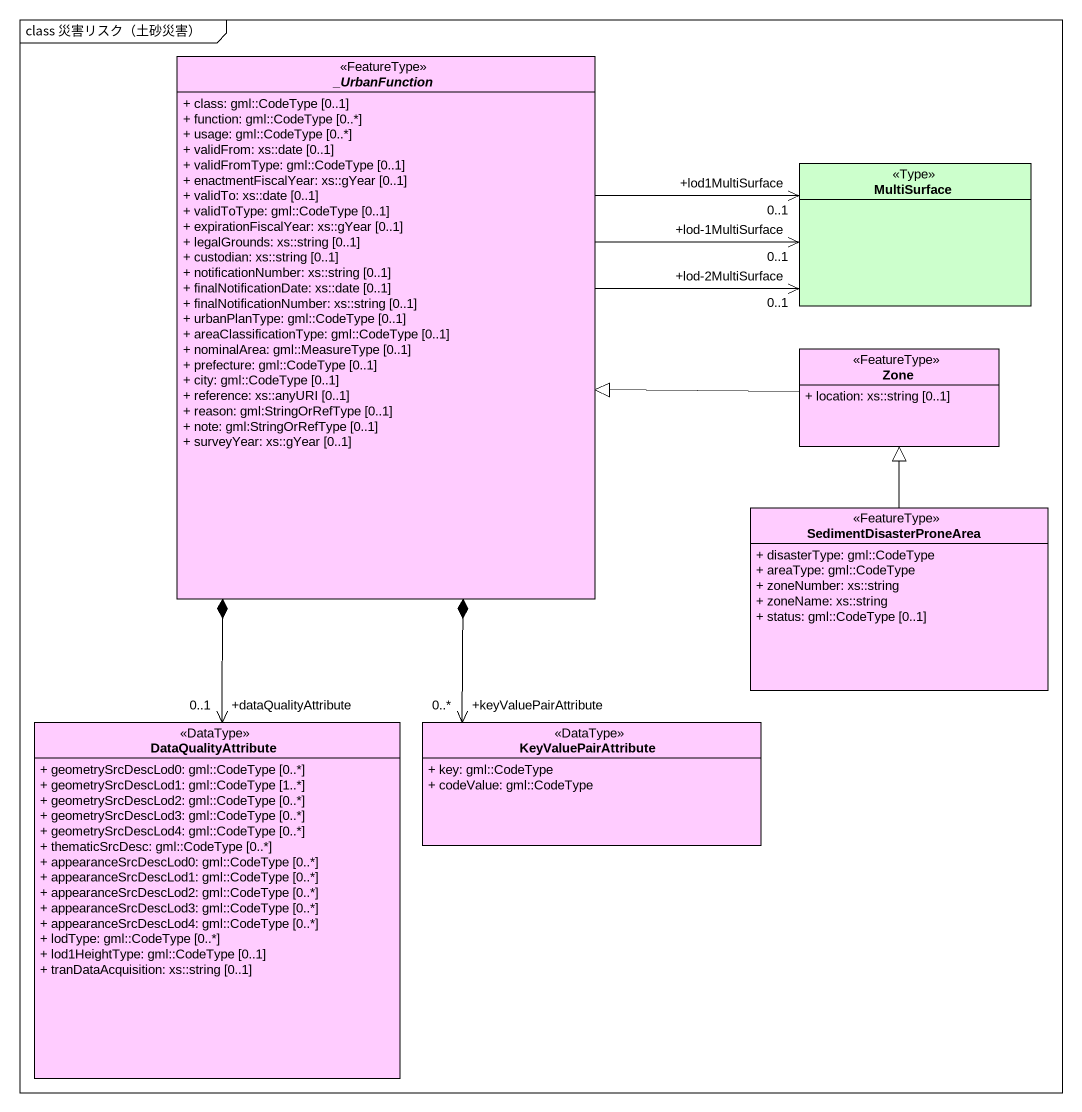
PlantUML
@startuml
mainframe class 災害リスク（土砂災害）
hide circle
hide empty members
skinparam classAttributeIconSize 0
abstract class "_UrbanFunction" as UrbanFunction <<FeatureType>> #FFCCFF {
  + class: gml::CodeType [0..1]
  + function: gml::CodeType [0..*]
  + usage: gml::CodeType [0..*]
  + validFrom: xs::date [0..1]
  + validFromType: gml::CodeType [0..1]
  + enactmentFiscalYear: xs::gYear [0..1]
  + validTo: xs::date [0..1]
  + validToType: gml::CodeType [0..1]
  + expirationFiscalYear: xs::gYear [0..1]
  + legalGrounds: xs::string [0..1]
  + custodian: xs::string [0..1]
  + notificationNumber: xs::string [0..1]
  + finalNotificationDate: xs::date [0..1]
  + finalNotificationNumber: xs::string [0..1]
  + urbanPlanType: gml::CodeType [0..1]
  + areaClassificationType: gml::CodeType [0..1]
  + nominalArea: gml::MeasureType [0..1]
  + prefecture: gml::CodeType [0..1]
  + city: gml::CodeType [0..1]
  + reference: xs::anyURI [0..1]
  + reason: gml:StringOrRefType [0..1]
  + note: gml:StringOrRefType [0..1]
  + surveyYear: xs::gYear [0..1]
}
class MultiSurface <<Type>> #CCFFCC
class Zone <<FeatureType>> #FFCCFF {
  + location: xs::string [0..1]
}
class SedimentDisasterProneArea <<FeatureType>> #FFCCFF {
  + disasterType: gml::CodeType
  + areaType: gml::CodeType
  + zoneNumber: xs::string
  + zoneName: xs::string
  + status: gml::CodeType [0..1]
}
class DataQualityAttribute <<DataType>> #FFCCFF {
  + geometrySrcDescLod0: gml::CodeType [0..*]
  + geometrySrcDescLod1: gml::CodeType [1..*]
  + geometrySrcDescLod2: gml::CodeType [0..*]
  + geometrySrcDescLod3: gml::CodeType [0..*]
  + geometrySrcDescLod4: gml::CodeType [0..*]
  + thematicSrcDesc: gml::CodeType [0..*]
  + appearanceSrcDescLod0: gml::CodeType [0..*]
  + appearanceSrcDescLod1: gml::CodeType [0..*]
  + appearanceSrcDescLod2: gml::CodeType [0..*]
  + appearanceSrcDescLod3: gml::CodeType [0..*]
  + appearanceSrcDescLod4: gml::CodeType [0..*]
  + lodType: gml::CodeType [0..*]
  + lod1HeightType: gml::CodeType [0..1]
  + tranDataAcquisition: xs::string [0..1]
}
class KeyValuePairAttribute <<DataType>> #FFCCFF {
  + key: gml::CodeType
  + codeValue: gml::CodeType
}
MultiSurface "+lod-1MultiSurface\n0..1" <-left- UrbanFunction
MultiSurface "+lod-2MultiSurface\n0..1" <-left- UrbanFunction
MultiSurface "+lod1MultiSurface\n0..1" <-left- UrbanFunction
Zone -left-|> UrbanFunction
SedimentDisasterProneArea -up-|> Zone
DataQualityAttribute "+dataQualityAttribute\n0..1" <-up-* UrbanFunction
KeyValuePairAttribute "+keyValuePairAttribute\n0..*" <-up-* UrbanFunction
@enduml
